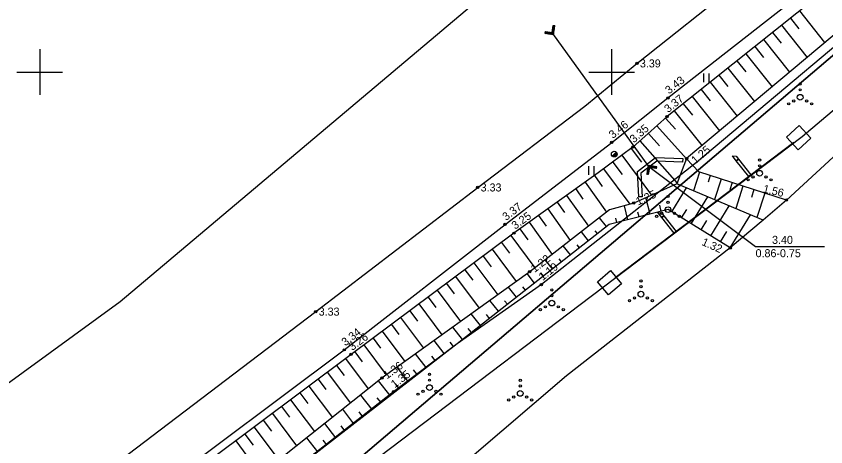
# Model space of a CAD drawing. Extents: x 406937 to 703495, y 6445581 to 6538256.
# Drawn here: x 408397.9 to 408468.7, y 6534367.2 to 6534404.9 of the extents above; entities that cross this region are included whole.
import ezdxf

# ---------------------------------------------------------------- set-up
doc = ezdxf.new("R2010")
doc.units = 0
for name, color, linetype in [('14295G geoalus_H - HALJASTUS', 7, 'Continuous'), ('14295G geoalus_H - KORGUS-EH2000', 7, 'Continuous'), ('14295G geoalus_H - MOOTPIIR', 7, 'Continuous'), ('14295G geoalus_H - PIIR', 7, 'Continuous'), ('14295G geoalus_H - POST', 7, 'Continuous'), ('14295G geoalus_H - RELJEEF', 7, 'Continuous'), ('14295G geoalus_H - TEE', 7, 'Continuous'), ('14295G geoalus_H - TRUUP', 7, 'Continuous'), ('14295G geoalus_H - VORK', 7, 'Continuous'), ('HALJASTUS', 7, 'Continuous'), ('KORGUS-EH2000', 7, 'Continuous'), ('POST', 7, 'Continuous'), ('xref_LC4212-2 - Kaevik', 7, 'Continuous'), ('xref_LC4212-2 - POST', 7, 'Continuous'), ('xref_LC4212-2 - Proj_ KP', 7, 'Continuous'), ('xref_LC4212-2 - Proj_ puurimistoru', 7, 'Continuous')]:
    doc.layers.add(name, color=color, linetype=linetype)

# ---------------------------------------------------------------- blocks, each defined once
blk = doc.blocks.new('RING02')
at = {"layer": 'KORGUS-EH2000'}
blk.add_circle((0, 0), 20, dxfattribs=at)
blk = doc.blocks.new('TORVAL')
at = {"layer": '14295G geoalus_H - TRUUP'}
for p, q in [((-110, 90), (-90, 110)), ((-20, 0), (-110, 90)), ((-109, 89), (-79, 99)), ((-105, 85), (-75, 95)), ((-104, 96), (-83, 103)), ((-101, 81), (-71, 91)), ((0, 0), (-100, 100)), ((-97, 77), (-67, 87)), ((-96, 104), (-87, 107)), ((-93, 73), (-63, 83)), ((20, 0), (-90, 110)), ((-90, -110), (20, 0)), ((-89, 69), (-59, 79)), ((-86, 65), (-55, 75)), ((-82, 61), (-51, 71)), ((-78, 57), (-47, 67)), ((-74, 54), (-43, 64)), ((-70, 50), (-39, 60)), ((-66, 46), (-35, 56)), ((-62, 42), (-31, 52)), ((-58, 38), (-28, 48)), ((-54, 34), (-24, 44)), ((-50, 30), (-20, 40)), ((-46, 26), (-16, 36)), ((-42, 22), (-12, 32)), ((-40, -20), (20, 0)), ((-38, 18), (-8, 28)), ((-34, 14), (-4, 24)), ((-32, -12), (16, 4)), ((-30, 10), (0, 20)), ((-26, 6), (4, 16)), ((-24, -4), (12, 8)), ((-22, 2), (8, 12)), ((-110, -90), (-20, 0)), ((-110, -90), (-50, -70)), ((-110, -90), (-90, -110)), ((-106, -94), (-58, -78)), ((-102, -82), (-42, -63)), ((-102, -98), (-66, -86)), ((-100, -100), (0, 0)), ((-98, -102), (-74, -94)), ((-95, -75), (-35, -55)), ((-94, -106), (-82, -102)), ((-87, -67), (-27, -47)), ((-79, -59), (-19, -39)), ((-71, -51), (-11, -31)), ((-63, -43), (-3, -23)), ((-55, -35), (5, -15)), ((-47, -27), (13, -8))]:
    blk.add_line(p, q, dxfattribs=at)
blk = doc.blocks.new('PLPOST')
at = {"layer": '14295G geoalus_H - POST'}
blk.add_line((-35, -35), (35, 35), dxfattribs=at)
blk.add_circle((0, 0), 50, dxfattribs=at)
for radius, start, end in [(45, 224.8541, 45.0356), (40, 224.8427, 45.047), (35, 224.8281, 45.0616), (30, 224.8087, 45.081), (25, 224.7814, 45.1083), (20, 224.7406, 45.1491), (15, 224.6725, 45.2172), (10, 224.5363, 45.3534), (5, 224.1278, 45.7619)]:
    blk.add_arc((0, 0), radius, start, end, dxfattribs=at)
blk = doc.blocks.new('VQSA')
at = {"layer": 'HALJASTUS'}
for centre, radius in [((0, 230), 20), ((0, 130), 20), ((0, 0), 50), ((-200, -115), 20), ((-113, -65), 20), ((113, -65), 20), ((200, -115), 20)]:
    blk.add_circle(centre, radius, dxfattribs=at)
blk = doc.blocks.new('HEIN_1')
at = {"layer": '14295G geoalus_H - HALJASTUS'}
for p, q in [((-46, 76), (-46, -76)), ((46, 76), (46, -76))]:
    blk.add_line(p, q, dxfattribs=at)
blk = doc.blocks.new('VKORIS')
at = {"layer": '14295G geoalus_H - VORK'}
for p, q in [((0, 400), (0, -400)), ((-400, 0), (400, 0))]:
    blk.add_line(p, q, dxfattribs=at)
blk = doc.blocks.new('PROJ_Marketulp')
at = {"layer": 'POST'}
for points in [[(67, 1005), (-67, 1005), (-67, 1320), (67, 1194), (67, 1005)], [(-67, 1005), (-67, 1320)], [(-67, 1320), (67, 1194)], [(67, 0), (-67, 0), (-67, 1005), (67, 1005), (67, 0)], [(67, 1005), (-67, 1005)], [(67, 1194), (67, 1005)], [(67, 1194), (67, 1005)], [(-201, 0), (0, 0)], [(0, 0), (201, 0)]]:
    blk.add_lwpolyline(points, dxfattribs=at)
blk.add_lwpolyline([(67, 0), (-67, 0), (-67, 1005), (67, 1005)], close=True, dxfattribs=at)

msp = doc.modelspace()

# ---------------------------------------------------------------- linework, layer by layer
at = {"layer": '14295G geoalus_H - HALJASTUS'}
msp.add_lwpolyline([(408539.462, 6534451.403), (408535.693, 6534453.082), (408531.34, 6534453.649), (408518.304, 6534442.538), (408507.117, 6534433.111), (408476.874, 6534408.446), (408457.426, 6534392.084), (408443.867, 6534381.43), (408436.485, 6534376.258), (408430.928, 6534372.055), (408414.953, 6534359.557), (408396.137, 6534344.941), (408379.077, 6534332.152), (408341.891, 6534304.802), (408323.579, 6534291.775), (408304.826, 6534277.808), (408293.43, 6534268.545), (408291.368, 6534265.275), (408292.543, 6534263.725)], dxfattribs=at)
at = {"layer": '14295G geoalus_H - MOOTPIIR'}
for points in [[(408499.258, 6534418.447), (408481.231, 6534403.498), (408465.293, 6534388.814), (408463.244, 6534387.07), (408460.373, 6534384.627), (408446.066, 6534373.454), (408431.912, 6534361.366), (408410.929, 6534349.404), (408389.173, 6534333.662), (408382.154, 6534328.583), (408363.425, 6534315.031), (408344.87, 6534301.605), (408327.063, 6534288.72), (408308.249, 6534275.107), (408292.543, 6534263.725), (408292.019, 6534263.412), (408289.376, 6534261.127), (408288.844, 6534260.747), (408277.937, 6534252.916)], [(408268.191, 6534264.367), (408287.274, 6534278.218), (408298.677, 6534286.74), (408315.874, 6534298.992), (408335.398, 6534313.258), (408352.459, 6534325.727), (408371.353, 6534339.512), (408390.667, 6534353.758), (408407.01, 6534366.041), (408424.126, 6534379.062), (408438.288, 6534389.916), (408447.67, 6534397.021), (408452.214, 6534400.758), (408469.985, 6534414.893)]]:
    msp.add_lwpolyline(points, dxfattribs=at)
at = {"layer": '14295G geoalus_H - PIIR'}
for points in [[(408148.29, 6534161.74), (408303.62, 6534275.46), (408421.63, 6534360.85), (408600.09, 6534512.71), (408599.37, 6534513.46), (408620.93, 6534535.02), (408669.37, 6534586.69), (408693.26, 6534612.32), (408764.41, 6534696.96), (408762.85, 6534698.02), (408769.91, 6534705.3), (408772.66, 6534708.74), (408903.84, 6534872.52)], [(408822.1, 6534811.98), (408716.05, 6534677.41), (408630.63, 6534579.74), (408527.49, 6534481.4), (408407.03, 6534379.91), (407810.98, 6533945.83)]]:
    msp.add_lwpolyline(points, dxfattribs=at)
msp.add_lwpolyline([(407759.81, 6533876.4), (407768.14, 6533860.46), (407800.52, 6533877.17), (407918.05, 6533944.34), (407979.13, 6533983.13), (408206.29, 6534109.9), (408325.87, 6534226.25), (408351.69, 6534251.96), (408506.23, 6534401.88), (408547.33, 6534439.96), (408572.19, 6534462.93), (408579.45, 6534469.97), (408611.14, 6534501.19), (408600.09, 6534512.71), (408421.63, 6534360.85), (408303.62, 6534275.46), (408148.29, 6534161.74), (408009.03, 6534059.65), (407967.34, 6534028.94), (407840.74, 6533935.38)], close=True, dxfattribs=at)
at = {"layer": '14295G geoalus_H - RELJEEF'}
for p, q in [((408466.42, 6534405.343), (408468.628, 6534402.577)), ((408465.638, 6534404.719), (408466.38, 6534403.79)), ((408464.857, 6534404.095), (408467.096, 6534401.289)), ((408463.294, 6534402.848), (408465.565, 6534400.002)), ((408464.075, 6534403.472), (408464.827, 6534402.53)), ((408462.512, 6534402.224), (408463.274, 6534401.269)), ((408461.73, 6534401.6), (408464.033, 6534398.715)), ((408460.949, 6534400.977), (408461.722, 6534400.008)), ((408460.167, 6534400.353), (408462.502, 6534397.427)), ((408459.386, 6534399.729), (408460.169, 6534398.747)), ((408458.604, 6534399.105), (408460.97, 6534396.14)), ((408457.041, 6534397.858), (408459.439, 6534394.853)), ((408457.822, 6534398.481), (408458.616, 6534397.486)), ((408456.259, 6534397.234), (408457.064, 6534396.226)), ((408455.478, 6534396.61), (408457.907, 6534393.565)), ((408454.703, 6534395.978), (408455.573, 6534395.007)), ((408453.958, 6534395.31), (408456.552, 6534392.415)), ((408453.214, 6534394.643), (408454.191, 6534393.553)), ((408452.464, 6534393.982), (408455.72, 6534390.286)), ((408451.702, 6534393.334), (408452.612, 6534392.113)), ((408450.901, 6534392.736), (408453.499, 6534389.25)), ((408449.297, 6534391.541), (408451.6, 6534388.451)), ((408450.099, 6534392.139), (408450.921, 6534391.036)), ((408448.49, 6534390.95), (408449.161, 6534390.013)), ((408457.677, 6534391.261), (408457.154, 6534389.633)), ((408458.629, 6534390.955), (408458.446, 6534390.385)), ((408447.677, 6534390.368), (408449.557, 6534387.741)), ((408459.581, 6534390.649), (408459.004, 6534388.855)), ((408460.533, 6534390.343), (408460.332, 6534389.717)), ((408461.485, 6534390.037), (408460.855, 6534388.076)), ((408446.864, 6534389.787), (408447.498, 6534388.901)), ((408455.263, 6534387.771), (408456.562, 6534389.883)), ((408462.437, 6534389.731), (408462.218, 6534389.05)), ((408463.389, 6534389.426), (408462.705, 6534387.297)), ((408445.237, 6534388.623), (408445.885, 6534387.717)), ((408446.05, 6534389.205), (408447.973, 6534386.517)), ((408453.369, 6534387.58), (408453.004, 6534389.028)), ((408456.966, 6534386.723), (408458.427, 6534389.097)), ((408444.424, 6534388.041), (408446.39, 6534385.293)), ((408451.43, 6534387.091), (408451.121, 6534388.315)), ((408454.339, 6534387.824), (408454.202, 6534388.364)), ((408456.114, 6534387.247), (408456.574, 6534387.995)), ((408458.669, 6534385.675), (408460.292, 6534388.312)), ((408443.611, 6534387.459), (408444.273, 6534386.533)), ((408449.544, 6534386.493), (408448.94, 6534387.264)), ((408450.46, 6534386.846), (408450.36, 6534387.245)), ((408452.399, 6534387.335), (408452.292, 6534387.76)), ((408460.373, 6534384.627), (408462.158, 6534387.527)), ((408442.797, 6534386.877), (408444.806, 6534384.069)), ((408457.818, 6534386.199), (408458.332, 6534387.034)), ((408441.984, 6534386.295), (408442.661, 6534385.35)), ((408447.97, 6534385.259), (408447.357, 6534386.041)), ((408448.757, 6534385.876), (408448.554, 6534386.135)), ((408459.521, 6534385.151), (408460.089, 6534386.074)), ((408440.372, 6534385.111), (408441.073, 6534384.17)), ((408441.175, 6534385.708), (408443.275, 6534382.887)), ((408439.57, 6534384.514), (408441.663, 6534381.703)), ((408446.395, 6534384.025), (408445.774, 6534384.818)), ((408447.183, 6534384.642), (408446.977, 6534384.905)), ((408438.768, 6534383.917), (408439.463, 6534382.984)), ((408445.608, 6534383.409), (408445.4, 6534383.674)), ((408437.966, 6534383.32), (408440.039, 6534380.535)), ((408444.821, 6534382.792), (408444.192, 6534383.595)), ((408437.164, 6534382.722), (408437.852, 6534381.798)), ((408443.247, 6534381.558), (408442.603, 6534382.38)), ((408444.034, 6534382.175), (408443.823, 6534382.444)), ((408436.362, 6534382.125), (408438.416, 6534379.366)), ((408434.758, 6534380.931), (408436.792, 6534378.198)), ((408435.56, 6534381.528), (408436.241, 6534380.613)), ((408441.673, 6534380.324), (408440.978, 6534381.211)), ((408442.46, 6534380.941), (408442.237, 6534381.226)), ((408433.955, 6534380.334), (408434.631, 6534379.427)), ((408433.153, 6534379.737), (408435.169, 6534377.029)), ((408440.099, 6534379.09), (408439.354, 6534380.041)), ((408440.886, 6534379.707), (408440.646, 6534380.014)), ((408432.351, 6534379.14), (408433.02, 6534378.241)), ((408438.525, 6534377.857), (408437.729, 6534378.872)), ((408439.312, 6534378.474), (408439.055, 6534378.801)), ((408431.549, 6534378.542), (408433.545, 6534375.861)), ((408429.945, 6534377.348), (408431.922, 6534374.693)), ((408430.747, 6534377.945), (408431.409, 6534377.056)), ((408436.951, 6534376.623), (408436.104, 6534377.703)), ((408437.738, 6534377.24), (408437.464, 6534377.589)), ((408429.143, 6534376.751), (408429.798, 6534375.87)), ((408428.341, 6534376.154), (408430.298, 6534373.524)), ((408435.372, 6534375.395), (408434.486, 6534376.538)), ((408436.162, 6534376.008), (408435.874, 6534376.379)), ((408427.538, 6534375.557), (408428.193, 6534374.677)), ((408433.792, 6534374.169), (408432.861, 6534375.369)), ((408434.582, 6534374.782), (408434.279, 6534375.172)), ((408426.737, 6534374.958), (408428.726, 6534372.303)), ((408425.137, 6534373.759), (408427.159, 6534371.059)), ((408425.937, 6534374.358), (408426.606, 6534373.466)), ((408432.212, 6534372.943), (408431.237, 6534374.2)), ((408433.002, 6534373.556), (408432.684, 6534373.966)), ((408424.336, 6534373.159), (408425.016, 6534372.252)), ((408423.536, 6534372.56), (408425.592, 6534369.815)), ((408430.631, 6534371.718), (408429.624, 6534373.016)), ((408431.421, 6534372.33), (408431.089, 6534372.759)), ((408422.736, 6534371.96), (408423.427, 6534371.038)), ((408429.051, 6534370.492), (408428.058, 6534371.772)), ((408421.935, 6534371.361), (408424.025, 6534368.571)), ((408429.841, 6534371.105), (408429.508, 6534371.534)), ((408421.135, 6534370.761), (408421.837, 6534369.824)), ((408427.47, 6534369.266), (408426.491, 6534370.529)), ((408428.261, 6534369.879), (408427.932, 6534370.303)), ((408419.534, 6534369.562), (408420.248, 6534368.61)), ((408420.335, 6534370.162), (408422.458, 6534367.327)), ((408418.734, 6534368.962), (408420.891, 6534366.083)), ((408425.89, 6534368.04), (408424.925, 6534369.285)), ((408426.68, 6534368.653), (408426.356, 6534369.071)), ((408417.934, 6534368.363), (408418.658, 6534367.396)), ((408417.133, 6534367.763), (408419.324, 6534364.839)), ((408424.31, 6534366.814), (408423.358, 6534368.041)), ((408425.1, 6534367.427), (408424.78, 6534367.839))]:
    msp.add_line(p, q, dxfattribs=at)
for points in [[(408550.6, 6534471.538), (408544.487, 6534465.851), (408531.219, 6534454.274), (408518.005, 6534443.472), (408506.456, 6534433.768), (408493.787, 6534423.321), (408476.281, 6534409.01), (408456.559, 6534392.432), (408455.704, 6534390.244)], [(408473.792, 6534411.226), (408454.849, 6534396.109), (408453.17, 6534394.604), (408451.875, 6534393.463), (408448.828, 6534391.192), (408441.456, 6534385.918), (408427.222, 6534375.321), (408410.449, 6534362.756), (408393.308, 6534349.843), (408374.564, 6534335.936), (408356.102, 6534322.074), (408338.281, 6534309.128), (408319.388, 6534295.348), (408301.565, 6534282.517), (408289.218, 6534273.037), (408288.254, 6534271.442), (408289.515, 6534269.88)], [(408465.293, 6534388.814), (408457.62, 6534391.279), (408456.549, 6534392.429)], [(408455.704, 6534390.244), (408451.932, 6534388.545), (408449.823, 6534387.946), (408442.846, 6534382.554), (408429.935, 6534373.262), (408413.704, 6534360.377), (408395.085, 6534346.383), (408377.065, 6534333.413), (408358.397, 6534319.718), (408340.335, 6534306.637), (408321.345, 6534292.871), (408303.507, 6534279.906), (408290.555, 6534269.696)], [(408463.244, 6534387.07), (408455.704, 6534390.244)], [(408460.373, 6534384.627), (408454.933, 6534387.974), (408449.774, 6534386.674), (408436.485, 6534376.258), (408414.953, 6534359.557), (408395.454, 6534345.632), (408378.617, 6534333.014), (408359.813, 6534318.241), (408341.725, 6534305.12), (408322.878, 6534292.081), (408304.58, 6534278.718), (408291.984, 6534268.744), (408290.389, 6534268.677)]]:
    msp.add_lwpolyline(points, dxfattribs=at)
at = {"layer": '14295G geoalus_H - TEE'}
msp.add_lwpolyline([(408287.491, 6534270.928), (408288.105, 6534273.748), (408290.12, 6534275.146), (408300.878, 6534283.188), (408318.587, 6534296.184), (408337.408, 6534309.726), (408355.277, 6534322.96), (408373.922, 6534336.673), (408392.765, 6534350.406), (408409.786, 6534363.141), (408426.619, 6534375.723), (408440.678, 6534386.683), (408450.008, 6534393.848), (408454.923, 6534397.739), (408472.943, 6534411.847), (408490.478, 6534426.304), (408504.01, 6534437.356), (408514.635, 6534446.276), (408527.502, 6534457.061), (408541.172, 6534469.178), (408548.354, 6534475.358), (408548.354, 6534475.358)], dxfattribs=at)
at = {"layer": '14295G geoalus_H - TRUUP'}
msp.add_line((408453.246, 6534391.755), (408444.87, 6534403.37), dxfattribs=at)
msp.add_lwpolyline([(408452.68, 6534389.108), (408452.38, 6534389.091), (408452.253, 6534391.297), (408453.844, 6534392.526), (408456.216, 6534392.435), (408456.204, 6534392.135), (408453.942, 6534392.222), (408452.561, 6534391.156)], close=True, dxfattribs=at)
msp.add_lwpolyline([(408453.246, 6534391.755), (408462.57, 6534384.758), (408468.628, 6534384.758)], dxfattribs=at)
at = {"layer": 'xref_LC4212-2 - Kaevik'}
for points in [[(408465.3, 6534394.305), (408466.401, 6534395.323), (408467.419, 6534394.222), (408466.317, 6534393.204)], [(408448.762, 6534381.669), (408449.904, 6534382.642), (408450.876, 6534381.499), (408449.734, 6534380.527)]]:
    msp.add_lwpolyline(points, close=True, dxfattribs=at)
at = {"layer": 'xref_LC4212-2 - Proj_ KP'}
msp.add_lwpolyline([(408281.229, 6534260.065), (408288.83, 6534265.178), (408296.108, 6534270.98), (408303.032, 6534276.269), (408421.012, 6534361.637), (408429.691, 6534366.396), (408452.163, 6534383.413), (408466.651, 6534394.383), (408474.365, 6534400.867), (408514.16, 6534433.711), (408538.484, 6534453.977), (408554.005, 6534467.877), (408561.996, 6534475.427), (408598.667, 6534509.657), (408612.7, 6534523.332), (408623.006, 6534533.746), (408636.083, 6534547.415)], dxfattribs=at)
at = {"layer": 'xref_LC4212-2 - Proj_ puurimistoru'}
msp.add_lwpolyline([(408465.92, 6534393.839), (408450.299, 6534382.001)], dxfattribs=at)

# ---------------------------------------------------------------- block references
at = {"layer": '14295G geoalus_H - HALJASTUS', "xscale": 0.005, "yscale": 0.005}
for name, p in [('HEIN_1', (408458.26, 6534399.487)), ('VQSA', (408466.489, 6534397.799)), ('VQSA', (408462.939, 6534391.155)), ('HEIN_1', (408448.206, 6534391.394)), ('VQSA', (408454.933, 6534387.974)), ('VQSA', (408452.565, 6534380.589)), ('VQSA', (408444.773, 6534379.804)), ('VQSA', (408434.077, 6534372.422)), ('VQSA', (408442.007, 6534371.914))]:
    msp.add_blockref(name, p, dxfattribs=at)
at = {"layer": '14295G geoalus_H - KORGUS-EH2000', "xscale": 0.005, "yscale": 0.005}
for p in [(408452.214, 6534400.758), (408454.923, 6534397.739), (408454.849, 6534396.109), (408450.008, 6534393.848), (408451.875, 6534393.463), (408456.559, 6534392.432), (408438.288, 6534389.916), (408451.932, 6534388.545), (408465.293, 6534388.814), (408440.678, 6534386.683), (408441.456, 6534385.918), (408460.373, 6534384.627), (408442.846, 6534382.554), (408443.867, 6534381.43), (408424.126, 6534379.062), (408426.619, 6534375.723), (408427.222, 6534375.321), (408429.935, 6534373.262), (408430.928, 6534372.055)]:
    msp.add_blockref('RING02', p, dxfattribs=at)
at = {"layer": '14295G geoalus_H - POST', "xscale": 0.005, "yscale": 0.005}
msp.add_blockref('PLPOST', (408450.228, 6534392.834), dxfattribs=at)
at = {"layer": '14295G geoalus_H - TRUUP', "yscale": 0.005}
for p, xscale, rotation in [((408444.87, 6534403.37), 0.004999999999999998, -53.153386420896204), ((408453.246, 6534391.755), 0.005, 126.02793316660905)]:
    msp.add_blockref('TORVAL', p, dxfattribs=dict(at, xscale=xscale, rotation=rotation))
at = {"layer": '14295G geoalus_H - VORK', "xscale": 0.005, "yscale": 0.005}
for p in [(408400, 6534400), (408450, 6534400)]:
    msp.add_blockref('VKORIS', p, dxfattribs=at)
at = {"layer": 'xref_LC4212-2 - POST', "xscale": 0.0017500000000000005, "yscale": 0.0017500000000000007, "rotation": 38.24747457881306}
for p in [(408462.085, 6534390.933), (408455.561, 6534385.989)]:
    msp.add_blockref('PROJ_Marketulp', p, dxfattribs=at)

# ---------------------------------------------------------------- texts
at = {"layer": '14295G geoalus_H - KORGUS-EH2000'}
for s, p in [(' 3.39', (408452.214, 6534400.408)), (' 3.33', (408438.288, 6534389.566)), (' 3.33', (408424.126, 6534378.713))]:
    msp.add_text(s, height=0.7, dxfattribs=at).set_placement(p)
for s, rotation, p in [(' 3.43', 38.05791, (408454.815, 6534397.877)), (' 3.37', 38.59257, (408454.74, 6534396.245)), (' 3.46', 38.36802, (408449.899, 6534393.985)), (' 3.35', 41.38854, (408451.759, 6534393.594)), (' 1.25', 40.04943, (408457.122, 6534391.762)), (' 1.56', 346.59222, (408462.939, 6534389.558)), (' 1.25', 24.25407, (408452.076, 6534388.226)), (' 3.37', 37.52197, (408440.571, 6534386.822)), (' 3.25', 35.58059, (408441.355, 6534386.06)), (' 1.32', 335.97702, (408457.58, 6534385.015)), (' 1.22', 37.69672, (408443.06, 6534382.277)), (' 1.19', 38.15885, (408443.759, 6534381.567)), (' 3.34', 37.94123, (408426.512, 6534375.861)), (' 3.26', 36.66643, (408427.117, 6534375.461)), (' 1.36', 35.74285, (408430.139, 6534372.978)), (' 1.35', 37.10181, (408430.822, 6534372.194))]:
    msp.add_text(s, height=0.7, rotation=rotation, dxfattribs=at).set_placement(p)
at = {"layer": '14295G geoalus_H - TRUUP'}
for s, p in [('3.40', (408464.03, 6534384.985)), ('0.86-0.75', (408462.588, 6534383.819))]:
    msp.add_text(s, height=0.7, dxfattribs=at).set_placement(p)

doc.saveas('drawing.dxf')
